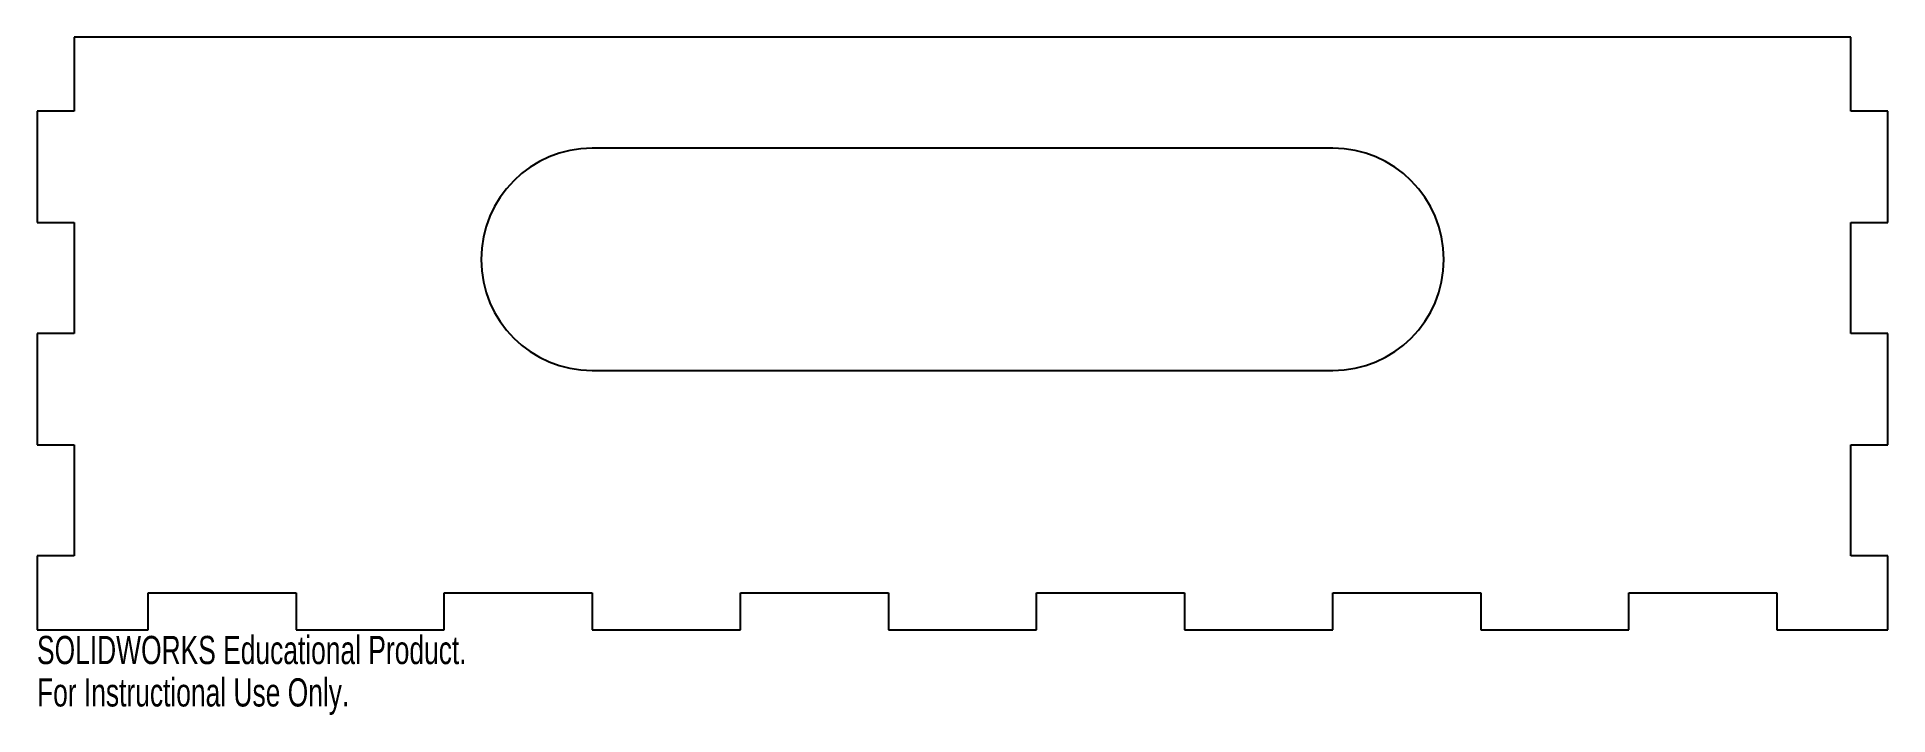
# Model space of a CAD drawing. Header units: inches. Extents: x -6.2 to 6.2, y -0.6 to 4.
import ezdxf

# ---------------------------------------------------------------- set-up
doc = ezdxf.new("R2010")
doc.units = ezdxf.units.IN
doc.header["$MEASUREMENT"] = 0
doc.styles.add('SLDTEXTSTYLE0', font='TXT', dxfattribs={"width": 0.7})

msp = doc.modelspace()

# ---------------------------------------------------------------- linework, layer by layer
at = {"color": 7, "linetype": 'Continuous', "lineweight": 25}
for p, q in [((-6, 4), (-6, 3.5)), ((6, 4), (-6, 4)), ((6, 3.5), (6, 4)), ((-6, 3.5), (-6.25, 3.5)), ((-6.25, 3.5), (-6.25, 2.75)), ((6.25, 3.5), (6, 3.5)), ((6.25, 2.75), (6.25, 3.5)), ((2.5, 3.25), (-2.5, 3.25)), ((-6.25, 2.75), (-6, 2.75)), ((-6, 2.75), (-6, 2)), ((6, 2), (6, 2.75)), ((6, 2.75), (6.25, 2.75)), ((-6, 2), (-6.25, 2)), ((-6.25, 2), (-6.25, 1.25)), ((6.25, 2), (6, 2)), ((6.25, 1.25), (6.25, 2)), ((-2.5, 1.75), (2.5, 1.75)), ((-6.25, 1.25), (-6, 1.25)), ((-6, 1.25), (-6, 0.5)), ((6, 0.5), (6, 1.25)), ((6, 1.25), (6.25, 1.25)), ((-6, 0.5), (-6.25, 0.5)), ((-6.25, 0.5), (-6.25, 0)), ((6.25, 0.5), (6, 0.5)), ((6.25, 0), (6.25, 0.5)), ((-5.5, 0), (-5.5, 0.25)), ((-5.5, 0.25), (-4.5, 0.25)), ((-4.5, 0.25), (-4.5, 0)), ((-3.5, 0), (-3.5, 0.25)), ((-3.5, 0.25), (-2.5, 0.25)), ((-2.5, 0.25), (-2.5, 0)), ((-1.5, 0), (-1.5, 0.25)), ((-1.5, 0.25), (-0.5, 0.25)), ((-0.5, 0.25), (-0.5, 0)), ((0.5, 0), (0.5, 0.25)), ((0.5, 0.25), (1.5, 0.25)), ((1.5, 0.25), (1.5, 0)), ((2.5, 0), (2.5, 0.25)), ((2.5, 0.25), (3.5, 0.25)), ((3.5, 0.25), (3.5, 0)), ((4.5, 0), (4.5, 0.25)), ((4.5, 0.25), (5.5, 0.25)), ((5.5, 0.25), (5.5, 0)), ((-6.25, 0), (-5.5, 0)), ((-4.5, 0), (-3.5, 0)), ((-2.5, 0), (-1.5, 0)), ((-0.5, 0), (0.5, 0)), ((1.5, 0), (2.5, 0)), ((3.5, 0), (4.5, 0)), ((5.5, 0), (6.25, 0))]:
    msp.add_line(p, q, dxfattribs=at)
for centre, start, end in [((-2.5, 2.5), 90, 270), ((2.5, 2.5), 270, 90)]:
    msp.add_arc(centre, 0.75, start, end, dxfattribs=at)

# ---------------------------------------------------------------- texts
at = {"color": 7, "linetype": 'Continuous', "char_height": 0.1903, "attachment_point": 1, "style": 'SLDTEXTSTYLE0'}
for s, insert in [('SOLIDWORKS Educational Product.', (-6.25, -0.04)), ('For Instructional Use Only.', (-6.25, -0.326))]:
    msp.add_mtext(s, dxfattribs=dict(at, insert=insert))

doc.saveas('drawing.dxf')
